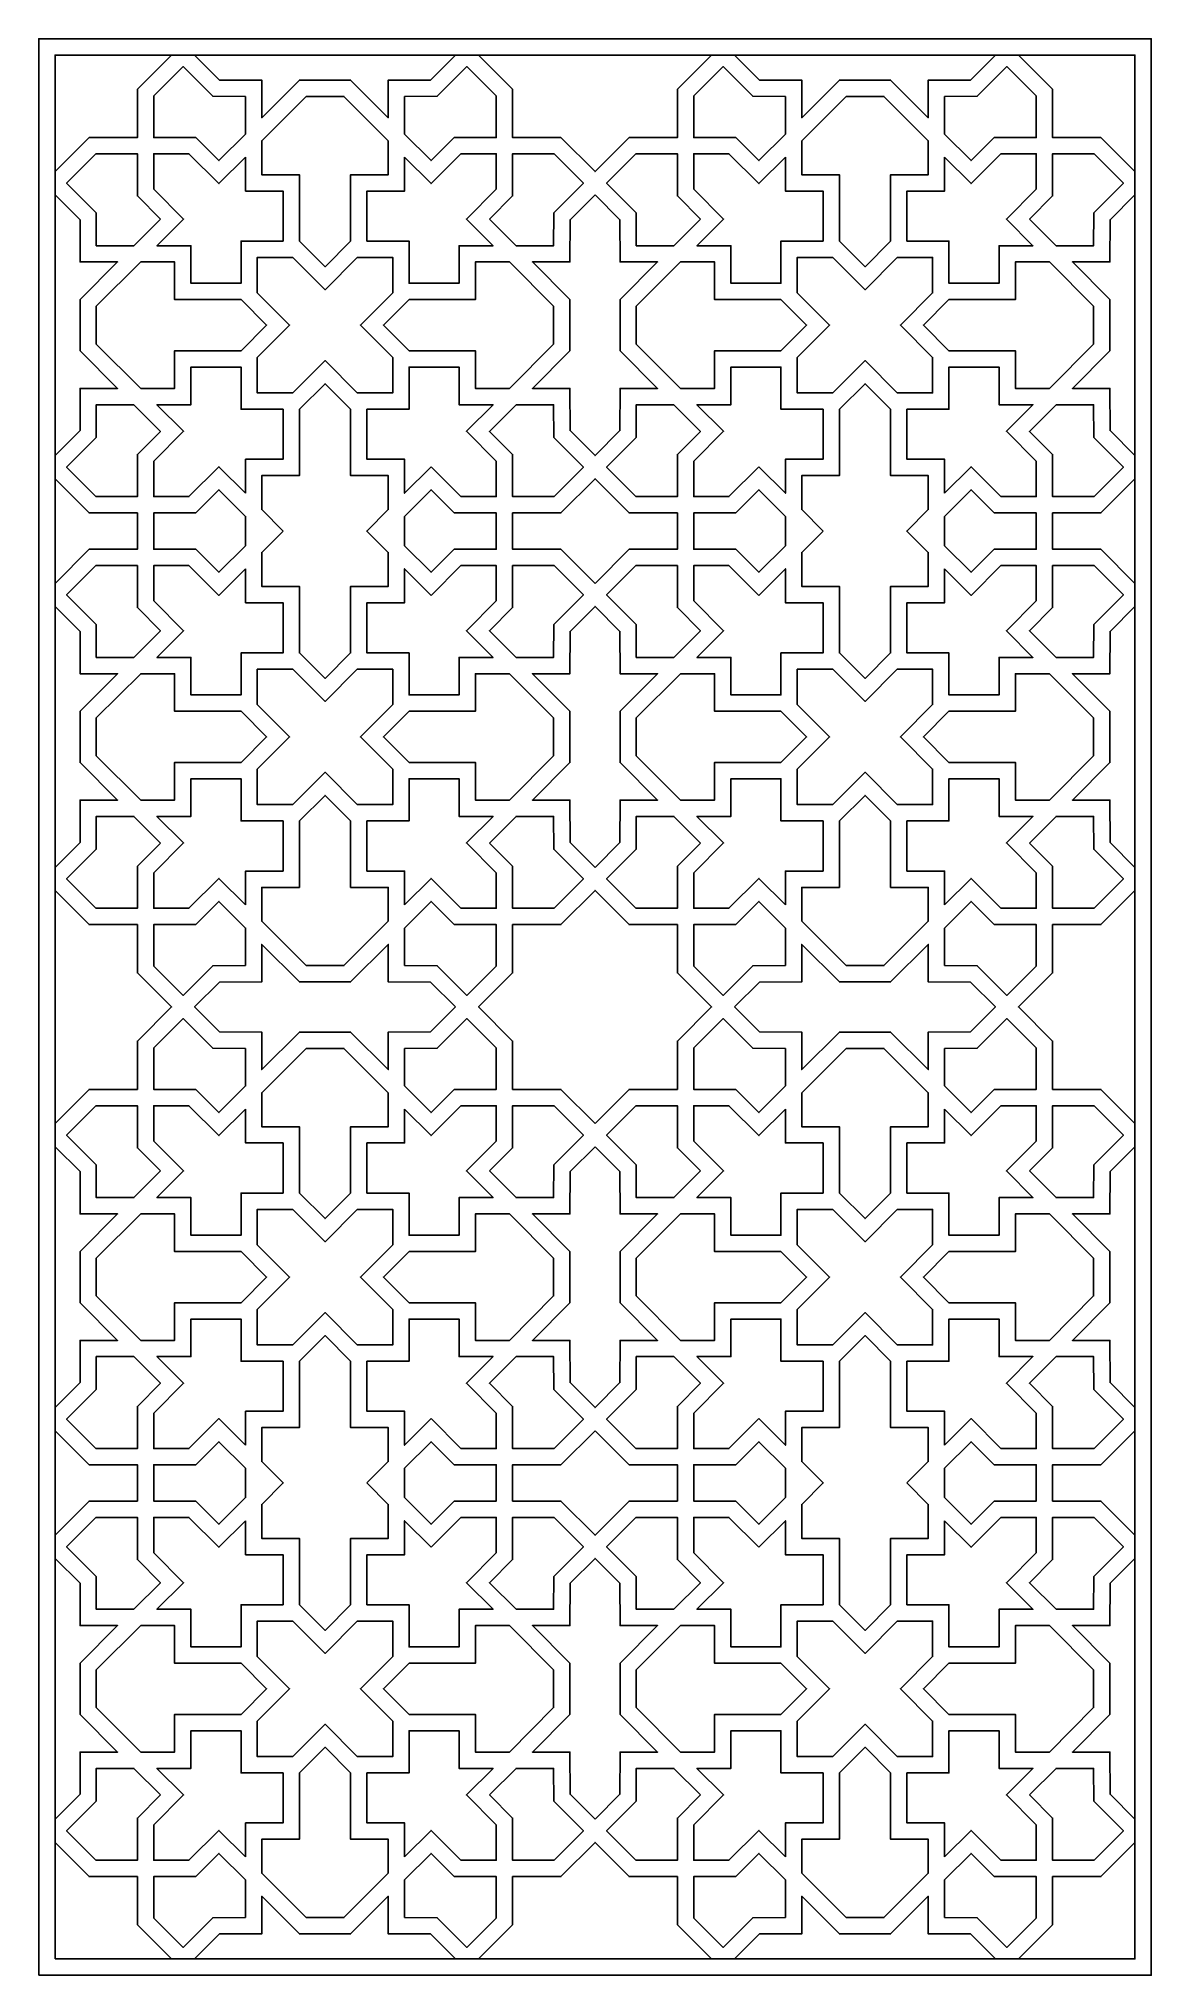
# Model space of a CAD drawing. Header units: millimetres. Extents: x 392 to 555, y 190 to 473.
import ezdxf

# ---------------------------------------------------------------- set-up
doc = ezdxf.new("R2010")
doc.units = ezdxf.units.MM
doc.layers.get('0').update_dxf_attribs({"color": 160})

msp = doc.modelspace()

# ---------------------------------------------------------------- linework, layer by layer
for points in [[(391.93, 189.61), (554.95, 189.61), (554.95, 473.21), (391.93, 473.21)], [(394.32, 192), (552.56, 192), (552.56, 470.81), (394.32, 470.81)], [(422.23, 464.76), (422.23, 459.25), (418.34, 455.36), (414.94, 458.74), (408.78, 458.74), (408.78, 464.82), (413.08, 469.12), (417.44, 464.77)], [(445.53, 464.76), (445.53, 459.25), (449.42, 455.36), (452.82, 458.74), (458.98, 458.74), (458.98, 464.82), (454.68, 469.12), (450.32, 464.77)], [(501.35, 464.76), (501.35, 459.25), (497.45, 455.36), (494.06, 458.74), (487.9, 458.74), (487.9, 464.82), (492.2, 469.12), (496.56, 464.77)], [(524.65, 464.76), (524.65, 459.25), (528.54, 455.36), (531.93, 458.74), (538.09, 458.74), (538.09, 464.82), (533.79, 469.12), (529.44, 464.77)], [(443.14, 458.26), (443.14, 453.29), (437.62, 453.29), (437.62, 443.56), (433.88, 439.82), (430.13, 443.56), (430.13, 453.29), (424.62, 453.29), (424.62, 458.26), (431.12, 464.76), (436.64, 464.76)], [(503.74, 458.26), (503.74, 453.29), (509.25, 453.29), (509.25, 443.56), (513, 439.82), (516.74, 443.56), (516.74, 453.29), (522.26, 453.29), (522.26, 458.26), (515.76, 464.76), (510.24, 464.76)], [(409.77, 446.8), (405.88, 442.9), (400.37, 442.9), (400.37, 447.7), (396.01, 452.05), (400.31, 456.35), (406.39, 456.35), (406.39, 450.19)], [(422.23, 455.87), (422.23, 450.9), (427.74, 450.9), (427.74, 443.56), (421.57, 443.56), (421.57, 437.39), (414.24, 437.39), (414.24, 442.9), (409.26, 442.9), (413.15, 446.79), (408.78, 451.18), (408.78, 456.35), (413.95, 456.35), (418.34, 451.98)], [(445.53, 455.87), (449.42, 451.98), (453.8, 456.35), (458.98, 456.35), (458.98, 451.18), (454.61, 446.79), (458.5, 442.9), (453.52, 442.9), (453.52, 437.39), (446.19, 437.39), (446.19, 443.56), (440.01, 443.56), (440.01, 450.9), (445.53, 450.9)], [(457.98, 446.8), (461.88, 442.9), (467.38, 442.9), (467.39, 447.7), (471.75, 452.05), (467.45, 456.35), (461.37, 456.35), (461.37, 450.19)], [(488.89, 446.8), (485, 442.9), (479.49, 442.9), (479.48, 447.7), (475.13, 452.05), (479.43, 456.35), (485.51, 456.35), (485.51, 450.19)], [(501.35, 455.87), (497.46, 451.98), (493.07, 456.35), (487.9, 456.35), (487.9, 451.18), (492.27, 446.79), (488.38, 442.9), (493.35, 442.9), (493.35, 437.39), (500.69, 437.39), (500.69, 443.56), (506.86, 443.56), (506.86, 450.9), (501.35, 450.9)], [(524.65, 455.87), (524.65, 450.9), (519.13, 450.9), (519.13, 443.56), (525.3, 443.56), (525.3, 437.39), (532.64, 437.39), (532.64, 442.9), (537.61, 442.9), (533.72, 446.79), (538.09, 451.18), (538.09, 456.35), (532.92, 456.35), (528.54, 451.98)], [(537.1, 446.8), (541, 442.9), (546.5, 442.9), (546.51, 447.7), (550.87, 452.05), (546.57, 456.35), (540.49, 456.35), (540.49, 450.19)], [(473.44, 450.36), (477.1, 446.7), (477.11, 440.51), (482.61, 440.51), (477.11, 435.01), (477.11, 427.5), (482.61, 422), (477.11, 422), (477.1, 415.81), (473.44, 412.15), (469.78, 415.81), (469.77, 422), (464.27, 422), (469.77, 427.5), (469.77, 435.01), (464.27, 440.51), (469.77, 440.51), (469.78, 446.7)], [(421.57, 435), (425.32, 431.26), (421.57, 427.51), (411.84, 427.51), (411.84, 422), (406.87, 422), (400.37, 428.49), (400.37, 434.02), (406.87, 440.51), (411.84, 440.51), (411.84, 435)], [(438.61, 421.34), (443.8, 421.34), (443.8, 426.53), (439.07, 431.26), (443.8, 435.98), (443.8, 441.17), (438.61, 441.17), (433.88, 436.44), (429.15, 441.17), (423.96, 441.17), (423.96, 435.98), (428.69, 431.26), (423.96, 426.53), (423.96, 421.34), (429.15, 421.34), (433.88, 426.07)], [(446.19, 427.51), (442.44, 431.26), (446.19, 435), (455.91, 435), (455.91, 440.51), (460.89, 440.51), (467.38, 434.02), (467.38, 428.49), (460.89, 422), (455.91, 422), (455.91, 427.51)], [(500.69, 427.51), (504.44, 431.26), (500.69, 435), (490.96, 435), (490.96, 440.51), (485.99, 440.51), (479.49, 434.02), (479.49, 428.49), (485.99, 422), (490.96, 422), (490.96, 427.51)], [(508.27, 421.34), (503.08, 421.34), (503.08, 426.53), (507.81, 431.26), (503.08, 435.98), (503.08, 441.17), (508.27, 441.17), (513, 436.44), (517.73, 441.17), (522.91, 441.17), (522.91, 435.98), (518.18, 431.26), (522.91, 426.53), (522.91, 421.34), (517.73, 421.34), (513, 426.07)], [(525.3, 435), (521.56, 431.26), (525.3, 427.51), (535.03, 427.51), (535.03, 422), (540.01, 422), (546.5, 428.49), (546.5, 434.02), (540.01, 440.51), (535.03, 440.51), (535.03, 435)], [(422.23, 406.64), (418.34, 410.53), (413.95, 406.16), (408.78, 406.16), (408.78, 411.33), (413.15, 415.72), (409.26, 419.61), (414.24, 419.61), (414.24, 425.12), (421.57, 425.12), (421.57, 418.95), (427.74, 418.95), (427.74, 411.61), (422.23, 411.61)], [(427.76, 401.11), (424.62, 397.97), (424.62, 393), (430.13, 393), (430.13, 383.27), (433.88, 379.53), (437.62, 383.27), (437.62, 393), (443.14, 393), (443.14, 397.97), (440, 401.11), (443.14, 404.25), (443.14, 409.22), (437.62, 409.22), (437.62, 418.95), (433.88, 422.69), (430.13, 418.95), (430.13, 409.22), (424.62, 409.22), (424.62, 404.25)], [(449.42, 410.53), (453.8, 406.16), (458.98, 406.16), (458.98, 411.33), (454.61, 415.72), (458.5, 419.61), (453.52, 419.61), (453.52, 425.12), (446.19, 425.12), (446.19, 418.95), (440.01, 418.95), (440.01, 411.61), (445.53, 411.61), (445.53, 406.64)], [(497.46, 410.53), (493.07, 406.16), (487.9, 406.16), (487.9, 411.33), (492.27, 415.72), (488.38, 419.61), (493.35, 419.61), (493.35, 425.12), (500.69, 425.12), (500.69, 418.95), (506.86, 418.95), (506.86, 411.61), (501.35, 411.61), (501.35, 406.64)], [(506.88, 401.11), (503.74, 404.25), (503.74, 409.22), (509.25, 409.22), (509.25, 418.95), (513, 422.69), (516.74, 418.95), (516.74, 409.22), (522.26, 409.22), (522.26, 404.25), (519.12, 401.11), (522.26, 397.97), (522.26, 393), (516.74, 393), (516.74, 383.27), (513, 379.53), (509.25, 383.27), (509.25, 393), (503.74, 393), (503.74, 397.97)], [(524.65, 406.64), (528.54, 410.53), (532.92, 406.16), (538.09, 406.16), (538.09, 411.33), (533.72, 415.72), (537.61, 419.61), (532.64, 419.61), (532.64, 425.12), (525.3, 425.12), (525.3, 418.95), (519.13, 418.95), (519.13, 411.61), (524.65, 411.61)], [(405.88, 419.61), (409.77, 415.71), (406.39, 412.32), (406.39, 406.16), (400.31, 406.16), (396.01, 410.46), (400.37, 414.81), (400.37, 419.61)], [(461.88, 419.61), (457.98, 415.71), (461.37, 412.32), (461.37, 406.16), (467.45, 406.16), (471.75, 410.46), (467.39, 414.81), (467.38, 419.61)], [(485, 419.61), (488.89, 415.71), (485.51, 412.32), (485.51, 406.16), (479.43, 406.16), (475.13, 410.46), (479.48, 414.81), (479.49, 419.61)], [(541, 419.61), (537.1, 415.71), (540.49, 412.32), (540.49, 406.16), (546.57, 406.16), (550.87, 410.46), (546.51, 414.81), (546.5, 419.61)], [(473.44, 393.45), (468.44, 398.45), (461.37, 398.45), (461.37, 403.77), (468.44, 403.77), (473.44, 408.77), (478.44, 403.77), (485.51, 403.77), (485.51, 398.45), (478.44, 398.45)], [(422.23, 401.11), (422.23, 403.26), (418.34, 407.15), (414.94, 403.77), (408.78, 403.77), (408.78, 398.45), (414.94, 398.45), (418.34, 395.07), (422.23, 398.96)], [(458.98, 401.11), (458.98, 398.45), (452.82, 398.45), (449.42, 395.07), (445.53, 398.96), (445.53, 403.26), (449.42, 407.15), (452.82, 403.77), (458.98, 403.77)], [(487.9, 401.11), (487.9, 398.45), (494.06, 398.45), (497.45, 395.07), (501.35, 398.96), (501.35, 403.26), (497.45, 407.15), (494.06, 403.77), (487.9, 403.77)], [(538.09, 401.11), (538.09, 398.45), (531.93, 398.45), (528.54, 395.07), (524.65, 398.96), (524.65, 403.26), (528.54, 407.15), (531.93, 403.77), (538.09, 403.77)], [(405.88, 382.61), (409.77, 386.51), (406.39, 389.9), (406.39, 396.06), (400.31, 396.06), (396.01, 391.76), (400.37, 387.41), (400.37, 382.61)], [(422.23, 395.58), (418.34, 391.69), (413.95, 396.06), (408.78, 396.06), (408.78, 390.89), (413.15, 386.51), (409.26, 382.61), (414.24, 382.61), (414.24, 377.1), (421.57, 377.1), (421.57, 383.27), (427.74, 383.27), (427.74, 390.61), (422.23, 390.61)], [(449.42, 391.69), (453.8, 396.06), (458.98, 396.06), (458.98, 390.89), (454.61, 386.51), (458.5, 382.61), (453.52, 382.61), (453.52, 377.1), (446.19, 377.1), (446.19, 383.27), (440.01, 383.27), (440.01, 390.61), (445.53, 390.61), (445.53, 395.58)], [(461.88, 382.61), (457.98, 386.51), (461.37, 389.9), (461.37, 396.06), (467.45, 396.06), (471.75, 391.76), (467.39, 387.41), (467.38, 382.61)], [(485, 382.61), (488.89, 386.51), (485.51, 389.9), (485.51, 396.06), (479.43, 396.06), (475.13, 391.76), (479.48, 387.41), (479.49, 382.61)], [(497.46, 391.69), (493.07, 396.06), (487.9, 396.06), (487.9, 390.89), (492.27, 386.51), (488.38, 382.61), (493.35, 382.61), (493.35, 377.1), (500.69, 377.1), (500.69, 383.27), (506.86, 383.27), (506.86, 390.61), (501.35, 390.61), (501.35, 395.58)], [(524.65, 395.58), (528.54, 391.69), (532.92, 396.06), (538.09, 396.06), (538.09, 390.89), (533.72, 386.51), (537.61, 382.61), (532.64, 382.61), (532.64, 377.1), (525.3, 377.1), (525.3, 383.27), (519.13, 383.27), (519.13, 390.61), (524.65, 390.61)], [(541, 382.61), (537.1, 386.51), (540.49, 389.9), (540.49, 396.06), (546.57, 396.06), (550.87, 391.76), (546.51, 387.41), (546.5, 382.61)], [(473.44, 351.86), (477.1, 355.52), (477.11, 361.71), (482.61, 361.71), (477.11, 367.21), (477.11, 374.72), (482.61, 380.22), (477.11, 380.22), (477.1, 386.42), (473.44, 390.07), (469.78, 386.42), (469.77, 380.22), (464.27, 380.22), (469.77, 374.72), (469.77, 367.21), (464.27, 361.71), (469.77, 361.71), (469.78, 355.52)], [(421.57, 367.22), (425.32, 370.97), (421.57, 374.71), (411.84, 374.71), (411.84, 380.22), (406.87, 380.22), (400.37, 373.73), (400.37, 368.2), (406.87, 361.71), (411.84, 361.71), (411.84, 367.22)], [(438.61, 380.88), (443.8, 380.88), (443.8, 375.69), (439.07, 370.97), (443.8, 366.24), (443.8, 361.05), (438.61, 361.05), (433.88, 365.78), (429.15, 361.05), (423.96, 361.05), (423.96, 366.24), (428.69, 370.97), (423.96, 375.69), (423.96, 380.88), (429.15, 380.88), (433.88, 376.15)], [(446.19, 374.71), (442.44, 370.97), (446.19, 367.22), (455.91, 367.22), (455.91, 361.71), (460.89, 361.71), (467.38, 368.2), (467.38, 373.73), (460.89, 380.22), (455.91, 380.22), (455.91, 374.71)], [(500.69, 374.71), (504.44, 370.97), (500.69, 367.22), (490.96, 367.22), (490.96, 361.71), (485.99, 361.71), (479.49, 368.2), (479.49, 373.73), (485.99, 380.22), (490.96, 380.22), (490.96, 374.71)], [(508.27, 380.88), (503.08, 380.88), (503.08, 375.69), (507.81, 370.97), (503.08, 366.24), (503.08, 361.05), (508.27, 361.05), (513, 365.78), (517.73, 361.05), (522.91, 361.05), (522.91, 366.24), (518.18, 370.97), (522.91, 375.69), (522.91, 380.88), (517.73, 380.88), (513, 376.15)], [(525.3, 367.22), (521.56, 370.97), (525.3, 374.71), (535.03, 374.71), (535.03, 380.22), (540.01, 380.22), (546.5, 373.73), (546.5, 368.2), (540.01, 361.71), (535.03, 361.71), (535.03, 367.22)], [(422.23, 346.35), (422.23, 351.32), (427.74, 351.32), (427.74, 358.66), (421.57, 358.66), (421.57, 364.83), (414.24, 364.83), (414.24, 359.32), (409.26, 359.32), (413.15, 355.43), (408.78, 351.04), (408.78, 345.87), (413.95, 345.87), (418.34, 350.24)], [(445.53, 346.35), (449.42, 350.24), (453.8, 345.87), (458.98, 345.87), (458.98, 351.04), (454.61, 355.43), (458.5, 359.32), (453.52, 359.32), (453.52, 364.83), (446.19, 364.83), (446.19, 358.66), (440.01, 358.66), (440.01, 351.32), (445.53, 351.32)], [(501.35, 346.35), (497.46, 350.24), (493.07, 345.87), (487.9, 345.87), (487.9, 351.04), (492.27, 355.43), (488.38, 359.32), (493.35, 359.32), (493.35, 364.83), (500.69, 364.83), (500.69, 358.66), (506.86, 358.66), (506.86, 351.32), (501.35, 351.32)], [(524.65, 346.35), (524.65, 351.32), (519.13, 351.32), (519.13, 358.66), (525.3, 358.66), (525.3, 364.83), (532.64, 364.83), (532.64, 359.32), (537.61, 359.32), (533.72, 355.43), (538.09, 351.04), (538.09, 345.87), (532.92, 345.87), (528.54, 350.24)], [(443.14, 343.96), (443.14, 348.93), (437.62, 348.93), (437.62, 358.66), (433.88, 362.4), (430.13, 358.66), (430.13, 348.93), (424.62, 348.93), (424.62, 343.96), (431.12, 337.46), (436.64, 337.46)], [(503.74, 343.96), (503.74, 348.93), (509.25, 348.93), (509.25, 358.66), (513, 362.4), (516.74, 358.66), (516.74, 348.93), (522.26, 348.93), (522.26, 343.96), (515.76, 337.46), (510.24, 337.46)], [(409.77, 355.42), (405.88, 359.32), (400.37, 359.32), (400.37, 354.52), (396.01, 350.17), (400.31, 345.87), (406.39, 345.87), (406.39, 352.03)], [(457.98, 355.42), (461.88, 359.32), (467.38, 359.32), (467.39, 354.52), (471.75, 350.17), (467.45, 345.87), (461.37, 345.87), (461.37, 352.03)], [(488.89, 355.42), (485, 359.32), (479.49, 359.32), (479.48, 354.52), (475.13, 350.17), (479.43, 345.87), (485.51, 345.87), (485.51, 352.03)], [(537.1, 355.42), (541, 359.32), (546.5, 359.32), (546.51, 354.52), (550.87, 350.17), (546.57, 345.87), (540.49, 345.87), (540.49, 352.03)], [(422.23, 337.46), (422.23, 342.97), (418.34, 346.86), (414.94, 343.48), (408.78, 343.48), (408.78, 337.4), (413.08, 333.1), (417.44, 337.45)], [(445.53, 337.46), (445.53, 342.97), (449.42, 346.86), (452.82, 343.48), (458.98, 343.48), (458.98, 337.4), (454.68, 333.1), (450.32, 337.45)], [(473.44, 314.33), (478.44, 319.34), (485.51, 319.34), (485.51, 326.41), (490.51, 331.41), (485.51, 336.41), (485.51, 343.48), (478.44, 343.48), (473.44, 348.48), (468.44, 343.48), (461.37, 343.48), (461.37, 336.41), (456.37, 331.41), (461.37, 326.41), (461.37, 319.34), (468.44, 319.34)], [(501.35, 337.46), (501.35, 342.97), (497.45, 346.86), (494.06, 343.48), (487.9, 343.48), (487.9, 337.4), (492.2, 333.1), (496.56, 337.45)], [(524.65, 337.46), (524.65, 342.97), (528.54, 346.86), (531.93, 343.48), (538.09, 343.48), (538.09, 337.4), (533.79, 333.1), (529.44, 337.45)], [(452.99, 331.41), (449.33, 327.75), (443.14, 327.74), (443.14, 322.24), (437.63, 327.74), (430.12, 327.74), (424.62, 322.24), (424.62, 327.74), (418.43, 327.75), (414.77, 331.41), (418.43, 335.06), (424.62, 335.07), (424.62, 340.58), (430.12, 335.07), (437.63, 335.07), (443.14, 340.58), (443.14, 335.07), (449.33, 335.06)], [(493.89, 331.41), (497.55, 327.75), (503.74, 327.74), (503.74, 322.24), (509.24, 327.74), (516.75, 327.74), (522.26, 322.24), (522.26, 327.74), (528.45, 327.75), (532.1, 331.41), (528.45, 335.06), (522.26, 335.07), (522.26, 340.58), (516.75, 335.07), (509.24, 335.07), (503.74, 340.58), (503.74, 335.07), (497.55, 335.06)], [(422.23, 325.35), (422.23, 319.85), (418.34, 315.95), (414.94, 319.34), (408.78, 319.34), (408.78, 325.42), (413.08, 329.72), (417.44, 325.36)], [(445.53, 325.35), (445.53, 319.85), (449.42, 315.95), (452.82, 319.34), (458.98, 319.34), (458.98, 325.42), (454.68, 329.72), (450.32, 325.36)], [(501.35, 325.35), (501.35, 319.85), (497.45, 315.95), (494.06, 319.34), (487.9, 319.34), (487.9, 325.42), (492.2, 329.72), (496.56, 325.36)], [(524.65, 325.35), (524.65, 319.85), (528.54, 315.95), (531.93, 319.34), (538.09, 319.34), (538.09, 325.42), (533.79, 329.72), (529.44, 325.36)], [(443.14, 318.86), (443.14, 313.88), (437.62, 313.88), (437.62, 304.15), (433.88, 300.41), (430.13, 304.15), (430.13, 313.88), (424.62, 313.88), (424.62, 318.86), (431.12, 325.35), (436.64, 325.35)], [(503.74, 318.86), (503.74, 313.88), (509.25, 313.88), (509.25, 304.15), (513, 300.41), (516.74, 304.15), (516.74, 313.88), (522.26, 313.88), (522.26, 318.86), (515.76, 325.35), (510.24, 325.35)], [(409.77, 307.39), (405.88, 303.5), (400.37, 303.5), (400.37, 308.29), (396.01, 312.64), (400.31, 316.94), (406.39, 316.94), (406.39, 310.78)], [(422.23, 316.46), (422.23, 311.49), (427.74, 311.49), (427.74, 304.15), (421.57, 304.15), (421.57, 297.98), (414.24, 297.98), (414.24, 303.5), (409.26, 303.5), (413.15, 307.39), (408.78, 311.77), (408.78, 316.94), (413.95, 316.94), (418.34, 312.57)], [(445.53, 316.46), (449.42, 312.57), (453.8, 316.94), (458.98, 316.94), (458.98, 311.77), (454.61, 307.39), (458.5, 303.5), (453.52, 303.5), (453.52, 297.98), (446.19, 297.98), (446.19, 304.15), (440.01, 304.15), (440.01, 311.49), (445.53, 311.49)], [(457.98, 307.39), (461.88, 303.5), (467.38, 303.5), (467.39, 308.29), (471.75, 312.64), (467.45, 316.94), (461.37, 316.94), (461.37, 310.78)], [(488.89, 307.39), (485, 303.5), (479.49, 303.5), (479.48, 308.29), (475.13, 312.64), (479.43, 316.94), (485.51, 316.94), (485.51, 310.78)], [(501.35, 316.46), (497.46, 312.57), (493.07, 316.94), (487.9, 316.94), (487.9, 311.77), (492.27, 307.39), (488.38, 303.5), (493.35, 303.5), (493.35, 297.98), (500.69, 297.98), (500.69, 304.15), (506.86, 304.15), (506.86, 311.49), (501.35, 311.49)], [(524.65, 316.46), (524.65, 311.49), (519.13, 311.49), (519.13, 304.15), (525.3, 304.15), (525.3, 297.98), (532.64, 297.98), (532.64, 303.5), (537.61, 303.5), (533.72, 307.39), (538.09, 311.77), (538.09, 316.94), (532.92, 316.94), (528.54, 312.57)], [(537.1, 307.39), (541, 303.5), (546.5, 303.5), (546.51, 308.29), (550.87, 312.64), (546.57, 316.94), (540.49, 316.94), (540.49, 310.78)], [(473.44, 310.95), (477.1, 307.3), (477.11, 301.11), (482.61, 301.11), (477.11, 295.6), (477.11, 288.09), (482.61, 282.59), (477.11, 282.59), (477.1, 276.4), (473.44, 272.74), (469.78, 276.4), (469.77, 282.59), (464.27, 282.59), (469.77, 288.09), (469.77, 295.6), (464.27, 301.11), (469.77, 301.11), (469.78, 307.3)], [(421.57, 295.59), (425.32, 291.85), (421.57, 288.1), (411.84, 288.1), (411.84, 282.59), (406.87, 282.59), (400.37, 289.09), (400.37, 294.61), (406.87, 301.11), (411.84, 301.11), (411.84, 295.59)], [(438.61, 281.93), (443.8, 281.93), (443.8, 287.12), (439.07, 291.85), (443.8, 296.58), (443.8, 301.76), (438.61, 301.76), (433.88, 297.03), (429.15, 301.76), (423.96, 301.76), (423.96, 296.58), (428.69, 291.85), (423.96, 287.12), (423.96, 281.93), (429.15, 281.93), (433.88, 286.66)], [(446.19, 288.1), (442.44, 291.85), (446.19, 295.59), (455.91, 295.59), (455.91, 301.11), (460.89, 301.11), (467.38, 294.61), (467.38, 289.09), (460.89, 282.59), (455.91, 282.59), (455.91, 288.1)], [(500.69, 288.1), (504.44, 291.85), (500.69, 295.59), (490.96, 295.59), (490.96, 301.11), (485.99, 301.11), (479.49, 294.61), (479.49, 289.09), (485.99, 282.59), (490.96, 282.59), (490.96, 288.1)], [(508.27, 281.93), (503.08, 281.93), (503.08, 287.12), (507.81, 291.85), (503.08, 296.58), (503.08, 301.76), (508.27, 301.76), (513, 297.03), (517.73, 301.76), (522.91, 301.76), (522.91, 296.58), (518.18, 291.85), (522.91, 287.12), (522.91, 281.93), (517.73, 281.93), (513, 286.66)], [(525.3, 295.59), (521.56, 291.85), (525.3, 288.1), (535.03, 288.1), (535.03, 282.59), (540.01, 282.59), (546.5, 289.09), (546.5, 294.61), (540.01, 301.11), (535.03, 301.11), (535.03, 295.59)], [(422.23, 267.23), (418.34, 271.12), (413.95, 266.75), (408.78, 266.75), (408.78, 271.92), (413.15, 276.31), (409.26, 280.2), (414.24, 280.2), (414.24, 285.71), (421.57, 285.71), (421.57, 279.54), (427.74, 279.54), (427.74, 272.2), (422.23, 272.2)], [(449.42, 271.12), (453.8, 266.75), (458.98, 266.75), (458.98, 271.92), (454.61, 276.31), (458.5, 280.2), (453.52, 280.2), (453.52, 285.71), (446.19, 285.71), (446.19, 279.54), (440.01, 279.54), (440.01, 272.2), (445.53, 272.2), (445.53, 267.23)], [(497.46, 271.12), (493.07, 266.75), (487.9, 266.75), (487.9, 271.92), (492.27, 276.31), (488.38, 280.2), (493.35, 280.2), (493.35, 285.71), (500.69, 285.71), (500.69, 279.54), (506.86, 279.54), (506.86, 272.2), (501.35, 272.2), (501.35, 267.23)], [(524.65, 267.23), (528.54, 271.12), (532.92, 266.75), (538.09, 266.75), (538.09, 271.92), (533.72, 276.31), (537.61, 280.2), (532.64, 280.2), (532.64, 285.71), (525.3, 285.71), (525.3, 279.54), (519.13, 279.54), (519.13, 272.2), (524.65, 272.2)], [(440, 261.7), (443.14, 258.57), (443.14, 253.59), (437.62, 253.59), (437.62, 243.86), (433.88, 240.12), (430.13, 243.86), (430.13, 253.59), (424.62, 253.59), (424.62, 258.57), (427.76, 261.7), (424.62, 264.84), (424.62, 269.81), (430.13, 269.81), (430.13, 279.54), (433.88, 283.29), (437.62, 279.54), (437.62, 269.81), (443.14, 269.81), (443.14, 264.84)], [(519.12, 261.7), (522.26, 264.84), (522.26, 269.81), (516.74, 269.81), (516.74, 279.54), (513, 283.29), (509.25, 279.54), (509.25, 269.81), (503.74, 269.81), (503.74, 264.84), (506.88, 261.7), (503.74, 258.57), (503.74, 253.59), (509.25, 253.59), (509.25, 243.86), (513, 240.12), (516.74, 243.86), (516.74, 253.59), (522.26, 253.59), (522.26, 258.57)], [(405.88, 280.2), (409.77, 276.3), (406.39, 272.91), (406.39, 266.75), (400.31, 266.75), (396.01, 271.05), (400.37, 275.41), (400.37, 280.2)], [(461.88, 280.2), (457.98, 276.3), (461.37, 272.91), (461.37, 266.75), (467.45, 266.75), (471.75, 271.05), (467.39, 275.41), (467.38, 280.2)], [(485, 280.2), (488.89, 276.3), (485.51, 272.91), (485.51, 266.75), (479.43, 266.75), (475.13, 271.05), (479.48, 275.41), (479.49, 280.2)], [(541, 280.2), (537.1, 276.3), (540.49, 272.91), (540.49, 266.75), (546.57, 266.75), (550.87, 271.05), (546.51, 275.41), (546.5, 280.2)], [(408.78, 261.7), (408.78, 264.36), (414.94, 264.36), (418.34, 267.74), (422.23, 263.85), (422.23, 259.56), (418.34, 255.66), (414.94, 259.05), (408.78, 259.05)], [(445.53, 261.7), (445.53, 259.56), (449.42, 255.66), (452.82, 259.05), (458.98, 259.05), (458.98, 264.36), (452.82, 264.36), (449.42, 267.74), (445.53, 263.85)], [(473.44, 269.36), (468.44, 264.36), (461.37, 264.36), (461.37, 259.05), (468.44, 259.05), (473.44, 254.05), (478.44, 259.05), (485.51, 259.05), (485.51, 264.36), (478.44, 264.36)], [(501.35, 261.7), (501.35, 259.56), (497.45, 255.66), (494.06, 259.05), (487.9, 259.05), (487.9, 264.36), (494.06, 264.36), (497.45, 267.74), (501.35, 263.85)], [(524.65, 261.7), (524.65, 259.56), (528.54, 255.66), (531.93, 259.05), (538.09, 259.05), (538.09, 264.36), (531.93, 264.36), (528.54, 267.74), (524.65, 263.85)], [(405.88, 243.21), (409.77, 247.1), (406.39, 250.49), (406.39, 256.65), (400.31, 256.65), (396.01, 252.35), (400.37, 248), (400.37, 243.21)], [(422.23, 256.18), (418.34, 252.28), (413.95, 256.65), (408.78, 256.65), (408.78, 251.48), (413.15, 247.1), (409.26, 243.21), (414.24, 243.21), (414.24, 237.69), (421.57, 237.69), (421.57, 243.86), (427.74, 243.86), (427.74, 251.2), (422.23, 251.2)], [(449.42, 252.28), (453.8, 256.65), (458.98, 256.65), (458.98, 251.48), (454.61, 247.1), (458.5, 243.21), (453.52, 243.21), (453.52, 237.69), (446.19, 237.69), (446.19, 243.86), (440.01, 243.86), (440.01, 251.2), (445.53, 251.2), (445.53, 256.18)], [(461.88, 243.21), (457.98, 247.1), (461.37, 250.49), (461.37, 256.65), (467.45, 256.65), (471.75, 252.35), (467.39, 248), (467.38, 243.21)], [(485, 243.21), (488.89, 247.1), (485.51, 250.49), (485.51, 256.65), (479.43, 256.65), (475.13, 252.35), (479.48, 248), (479.49, 243.21)], [(497.46, 252.28), (493.07, 256.65), (487.9, 256.65), (487.9, 251.48), (492.27, 247.1), (488.38, 243.21), (493.35, 243.21), (493.35, 237.69), (500.69, 237.69), (500.69, 243.86), (506.86, 243.86), (506.86, 251.2), (501.35, 251.2), (501.35, 256.18)], [(524.65, 256.18), (528.54, 252.28), (532.92, 256.65), (538.09, 256.65), (538.09, 251.48), (533.72, 247.1), (537.61, 243.21), (532.64, 243.21), (532.64, 237.69), (525.3, 237.69), (525.3, 243.86), (519.13, 243.86), (519.13, 251.2), (524.65, 251.2)], [(541, 243.21), (537.1, 247.1), (540.49, 250.49), (540.49, 256.65), (546.57, 256.65), (550.87, 252.35), (546.51, 248), (546.5, 243.21)], [(473.44, 212.45), (477.1, 216.11), (477.11, 222.3), (482.61, 222.3), (477.11, 227.8), (477.11, 235.31), (482.61, 240.82), (477.11, 240.82), (477.1, 247.01), (473.44, 250.66), (469.78, 247.01), (469.77, 240.82), (464.27, 240.82), (469.77, 235.31), (469.77, 227.8), (464.27, 222.3), (469.77, 222.3), (469.78, 216.11)], [(438.61, 241.47), (443.8, 241.47), (443.8, 236.29), (439.07, 231.56), (443.8, 226.83), (443.8, 221.64), (438.61, 221.64), (433.88, 226.37), (429.15, 221.64), (423.96, 221.64), (423.96, 226.83), (428.69, 231.56), (423.96, 236.29), (423.96, 241.47), (429.15, 241.47), (433.88, 236.74)], [(508.27, 241.47), (503.08, 241.47), (503.08, 236.29), (507.81, 231.56), (503.08, 226.83), (503.08, 221.64), (508.27, 221.64), (513, 226.37), (517.73, 221.64), (522.91, 221.64), (522.91, 226.83), (518.18, 231.56), (522.91, 236.29), (522.91, 241.47), (517.73, 241.47), (513, 236.74)], [(421.57, 227.81), (425.32, 231.56), (421.57, 235.3), (411.84, 235.3), (411.84, 240.82), (406.87, 240.82), (400.37, 234.32), (400.37, 228.8), (406.87, 222.3), (411.84, 222.3), (411.84, 227.81)], [(446.19, 235.3), (442.44, 231.56), (446.19, 227.81), (455.91, 227.81), (455.91, 222.3), (460.89, 222.3), (467.38, 228.8), (467.38, 234.32), (460.89, 240.82), (455.91, 240.82), (455.91, 235.3)], [(500.69, 235.3), (504.44, 231.56), (500.69, 227.81), (490.96, 227.81), (490.96, 222.3), (485.99, 222.3), (479.49, 228.8), (479.49, 234.32), (485.99, 240.82), (490.96, 240.82), (490.96, 235.3)], [(525.3, 227.81), (521.56, 231.56), (525.3, 235.3), (535.03, 235.3), (535.03, 240.82), (540.01, 240.82), (546.5, 234.32), (546.5, 228.8), (540.01, 222.3), (535.03, 222.3), (535.03, 227.81)], [(422.23, 206.94), (422.23, 211.91), (427.74, 211.91), (427.74, 219.25), (421.57, 219.25), (421.57, 225.42), (414.24, 225.42), (414.24, 219.91), (409.26, 219.91), (413.15, 216.02), (408.78, 211.63), (408.78, 206.46), (413.95, 206.46), (418.34, 210.83)], [(445.53, 206.94), (449.42, 210.83), (453.8, 206.46), (458.98, 206.46), (458.98, 211.63), (454.61, 216.02), (458.5, 219.91), (453.52, 219.91), (453.52, 225.42), (446.19, 225.42), (446.19, 219.25), (440.01, 219.25), (440.01, 211.91), (445.53, 211.91)], [(501.35, 206.94), (497.46, 210.83), (493.07, 206.46), (487.9, 206.46), (487.9, 211.63), (492.27, 216.02), (488.38, 219.91), (493.35, 219.91), (493.35, 225.42), (500.69, 225.42), (500.69, 219.25), (506.86, 219.25), (506.86, 211.91), (501.35, 211.91)], [(524.65, 206.94), (524.65, 211.91), (519.13, 211.91), (519.13, 219.25), (525.3, 219.25), (525.3, 225.42), (532.64, 225.42), (532.64, 219.91), (537.61, 219.91), (533.72, 216.02), (538.09, 211.63), (538.09, 206.46), (532.92, 206.46), (528.54, 210.83)], [(443.14, 204.55), (443.14, 209.52), (437.62, 209.52), (437.62, 219.25), (433.88, 223), (430.13, 219.25), (430.13, 209.52), (424.62, 209.52), (424.62, 204.55), (431.12, 198.05), (436.64, 198.05)], [(503.74, 204.55), (503.74, 209.52), (509.25, 209.52), (509.25, 219.25), (513, 223), (516.74, 219.25), (516.74, 209.52), (522.26, 209.52), (522.26, 204.55), (515.76, 198.05), (510.24, 198.05)], [(409.77, 216.02), (405.88, 219.91), (400.37, 219.91), (400.37, 215.12), (396.01, 210.76), (400.31, 206.46), (406.39, 206.46), (406.39, 212.62)], [(457.98, 216.02), (461.88, 219.91), (467.38, 219.91), (467.39, 215.12), (471.75, 210.76), (467.45, 206.46), (461.37, 206.46), (461.37, 212.62)], [(488.89, 216.02), (485, 219.91), (479.49, 219.91), (479.48, 215.12), (475.13, 210.76), (479.43, 206.46), (485.51, 206.46), (485.51, 212.62)], [(537.1, 216.02), (541, 219.91), (546.5, 219.91), (546.51, 215.12), (550.87, 210.76), (546.57, 206.46), (540.49, 206.46), (540.49, 212.62)], [(422.23, 198.05), (422.23, 203.56), (418.34, 207.45), (414.94, 204.07), (408.78, 204.07), (408.78, 197.99), (413.08, 193.69), (417.44, 198.04)], [(445.53, 198.05), (445.53, 203.56), (449.42, 207.45), (452.82, 204.07), (458.98, 204.07), (458.98, 197.99), (454.68, 193.69), (450.32, 198.04)], [(501.35, 198.05), (501.35, 203.56), (497.45, 207.45), (494.06, 204.07), (487.9, 204.07), (487.9, 197.99), (492.2, 193.69), (496.56, 198.04)], [(524.65, 198.05), (524.65, 203.56), (528.54, 207.45), (531.93, 204.07), (538.09, 204.07), (538.09, 197.99), (533.79, 193.69), (529.44, 198.04)]]:
    msp.add_lwpolyline(points, close=True)
for points in [[(394.32, 453.74), (399.32, 458.74), (406.39, 458.74), (406.39, 465.81), (411.39, 470.81)], [(452.99, 470.81), (449.33, 467.16), (443.14, 467.15), (443.14, 461.64), (437.63, 467.15), (430.12, 467.15), (424.62, 461.64), (424.62, 467.15), (418.43, 467.16), (414.77, 470.81)], [(490.51, 470.81), (485.51, 465.81), (485.51, 458.74), (478.44, 458.74), (473.44, 453.74), (468.44, 458.74), (461.37, 458.74), (461.37, 465.81), (456.37, 470.81)], [(493.89, 470.81), (497.55, 467.16), (503.74, 467.15), (503.74, 461.64), (509.24, 467.15), (516.75, 467.15), (522.26, 461.64), (522.26, 467.15), (528.45, 467.16), (532.1, 470.81)], [(552.56, 453.74), (547.56, 458.74), (540.49, 458.74), (540.49, 465.81), (535.48, 470.81)], [(394.32, 450.36), (397.98, 446.7), (397.99, 440.51), (403.49, 440.51), (397.99, 435.01), (397.99, 427.5), (403.49, 422), (397.99, 422), (397.98, 415.81), (394.32, 412.15)], [(552.56, 450.36), (548.9, 446.7), (548.89, 440.51), (543.39, 440.51), (548.89, 435.01), (548.89, 427.5), (543.39, 422), (548.89, 422), (548.9, 415.81), (552.56, 412.15)], [(394.32, 408.77), (399.32, 403.77), (406.39, 403.77), (406.39, 398.45), (399.32, 398.45), (394.32, 393.45)], [(552.56, 408.77), (547.56, 403.77), (540.49, 403.77), (540.49, 398.45), (547.56, 398.45), (552.56, 393.45)], [(394.32, 351.86), (397.98, 355.52), (397.99, 361.71), (403.49, 361.71), (397.99, 367.21), (397.99, 374.72), (403.49, 380.22), (397.99, 380.22), (397.98, 386.42), (394.32, 390.07)], [(552.56, 351.86), (548.9, 355.52), (548.89, 361.71), (543.39, 361.71), (548.89, 367.21), (548.89, 374.72), (543.39, 380.22), (548.89, 380.22), (548.9, 386.42), (552.56, 390.07)], [(394.32, 314.33), (399.32, 319.34), (406.39, 319.34), (406.39, 326.41), (411.39, 331.41), (406.39, 336.41), (406.39, 343.48), (399.32, 343.48), (394.32, 348.48)], [(552.56, 314.33), (547.56, 319.34), (540.49, 319.34), (540.49, 326.41), (535.48, 331.41), (540.49, 336.41), (540.49, 343.48), (547.56, 343.48), (552.56, 348.48)], [(394.32, 310.95), (397.98, 307.3), (397.99, 301.11), (403.49, 301.11), (397.99, 295.6), (397.99, 288.09), (403.49, 282.59), (397.99, 282.59), (397.98, 276.4), (394.32, 272.74)], [(552.56, 310.95), (548.9, 307.3), (548.89, 301.11), (543.39, 301.11), (548.89, 295.6), (548.89, 288.09), (543.39, 282.59), (548.89, 282.59), (548.9, 276.4), (552.56, 272.74)], [(394.32, 254.05), (399.32, 259.05), (406.39, 259.05), (406.39, 264.36), (399.32, 264.36), (394.32, 269.36)], [(552.56, 254.05), (547.56, 259.05), (540.49, 259.05), (540.49, 264.36), (547.56, 264.36), (552.56, 269.36)], [(394.32, 212.45), (397.98, 216.11), (397.99, 222.3), (403.49, 222.3), (397.99, 227.8), (397.99, 235.31), (403.49, 240.82), (397.99, 240.82), (397.98, 247.01), (394.32, 250.66)], [(552.56, 212.45), (548.9, 216.11), (548.89, 222.3), (543.39, 222.3), (548.89, 227.8), (548.89, 235.31), (543.39, 240.82), (548.89, 240.82), (548.9, 247.01), (552.56, 250.66)], [(394.32, 209.07), (399.32, 204.07), (406.39, 204.07), (406.39, 197), (411.39, 192)], [(490.51, 192), (485.51, 197), (485.51, 204.07), (478.44, 204.07), (473.44, 209.07), (468.44, 204.07), (461.37, 204.07), (461.37, 197), (456.37, 192)], [(552.56, 209.07), (547.56, 204.07), (540.49, 204.07), (540.49, 197), (535.48, 192)], [(452.99, 192), (449.33, 195.66), (443.14, 195.67), (443.14, 201.17), (437.63, 195.67), (430.12, 195.67), (424.62, 201.17), (424.62, 195.67), (418.43, 195.66), (414.77, 192)], [(493.89, 192), (497.55, 195.66), (503.74, 195.67), (503.74, 201.17), (509.24, 195.67), (516.75, 195.67), (522.26, 201.17), (522.26, 195.67), (528.45, 195.66), (532.1, 192)]]:
    msp.add_lwpolyline(points)

doc.saveas('drawing.dxf')
